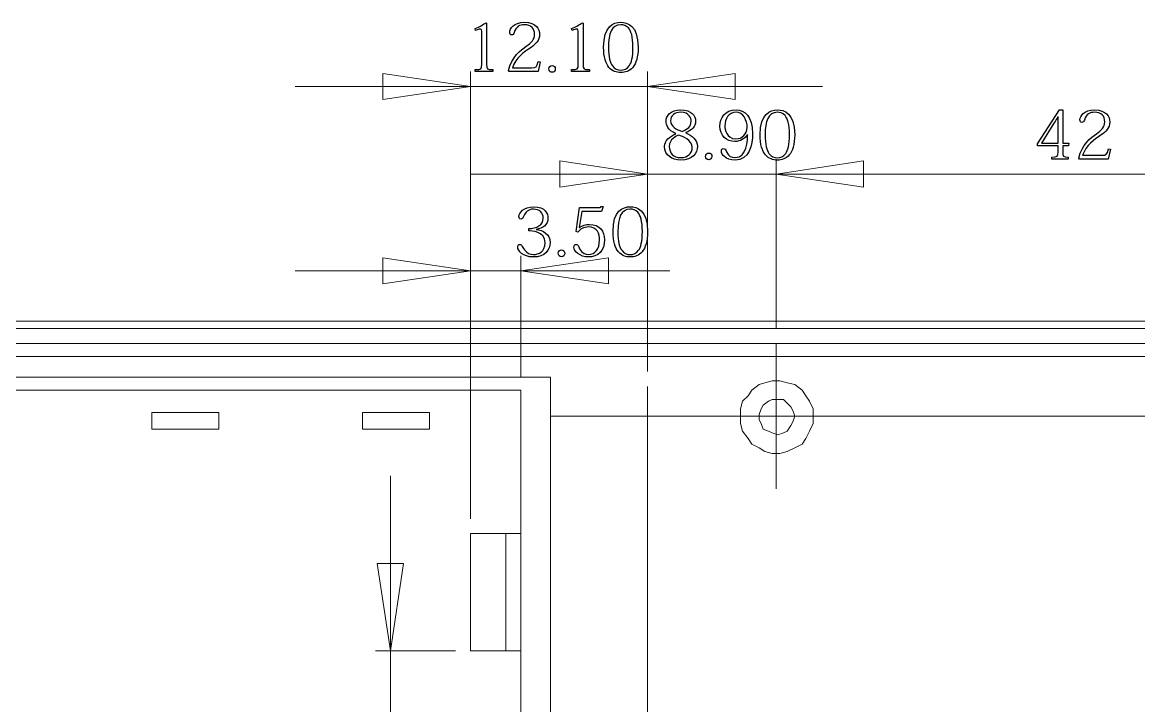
# Model space of a CAD drawing. Header units: millimetres. Extents: x -115 to 130, y -79 to 93.
# Drawn here: x 31.5 to 82.2, y -1.2 to 29.9 of the extents above; entities that cross this region are included whole.
import ezdxf

# ---------------------------------------------------------------- set-up
doc = ezdxf.new("R2010")
doc.units = ezdxf.units.MM
doc.header["$MEASUREMENT"] = 0
doc.layers.add('layer 1', color=7, linetype='Continuous')

msp = doc.modelspace()

# ---------------------------------------------------------------- linework, layer by layer
at = {"layer": 'layer 1'}
for points, knots in [([(52.4013, 27.9688), (52.4013, 27.7463), (52.3861, 27.728), (52.0996, 27.728), (52.0996, 27.728), (52.0996, 27.728), (52.0996, 27.6366), (52.0996, 27.6366), (52.0996, 27.6366), (52.0996, 27.6366), (52.9104, 27.6366), (52.9104, 27.6366), (52.9104, 27.6366), (52.9104, 27.6366), (52.9104, 27.728), (52.9104, 27.728), (52.9104, 27.728), (52.636, 27.728), (52.6208, 27.7463), (52.6208, 27.9688), (52.6208, 27.9688), (52.6208, 27.9688), (52.6208, 29.8342), (52.6208, 29.8342), (52.6208, 29.8342), (52.6208, 29.8342), (52.5873, 29.8555), (52.5873, 29.8555), (52.5873, 29.8555), (52.4562, 29.7611), (52.3129, 29.6788), (52.0935, 29.5904), (52.0935, 29.5904), (52.0935, 29.5904), (52.1209, 29.505), (52.1209, 29.505), (52.1209, 29.505), (52.2154, 29.5416), (52.2733, 29.569), (52.3282, 29.569), (52.3282, 29.569), (52.3861, 29.569), (52.4013, 29.5142), (52.4013, 29.3922), (52.4013, 29.3922), (52.4013, 29.3922), (52.4013, 27.9688), (52.4013, 27.9688)], [0, 0, 0, 0, 0.0769231, 0.0769231, 0.0769231, 0.0769231, 0.1538462, 0.1538462, 0.1538462, 0.1538462, 0.2307692, 0.2307692, 0.2307692, 0.2307692, 0.3076923, 0.3076923, 0.3076923, 0.3076923, 0.3846154, 0.3846154, 0.3846154, 0.3846154, 0.4615385, 0.4615385, 0.4615385, 0.4615385, 0.5384615, 0.5384615, 0.5384615, 0.5384615, 0.6153846, 0.6153846, 0.6153846, 0.6153846, 0.6923077, 0.6923077, 0.6923077, 0.6923077, 0.7692308, 0.7692308, 0.7692308, 0.7692308, 0.8461538, 0.8461538, 0.8461538, 0.8461538, 1, 1, 1, 1]), ([(54.9678, 28.0968), (54.8946, 27.8408), (54.8672, 27.8103), (54.6721, 27.8103), (54.6721, 27.8103), (54.6721, 27.8103), (53.7943, 27.8103), (53.7943, 27.8103), (53.7943, 27.8103), (53.9467, 28.2736), (54.3186, 28.5236), (54.6416, 28.7369), (54.6416, 28.7369), (54.8337, 28.8619), (55.0287, 29.0539), (55.0287, 29.3252), (55.0287, 29.3252), (55.0287, 29.5599), (54.8763, 29.8738), (54.3399, 29.8738), (54.3399, 29.8738), (53.8553, 29.8738), (53.6693, 29.5812), (53.6693, 29.4288), (53.6693, 29.4288), (53.6693, 29.3465), (53.7029, 29.3039), (53.7516, 29.3039), (53.7516, 29.3039), (53.8156, 29.3039), (53.8492, 29.3282), (53.8735, 29.4136), (53.8735, 29.4136), (53.9558, 29.6879), (54.1357, 29.7641), (54.3307, 29.7641), (54.3307, 29.7641), (54.6477, 29.7641), (54.8001, 29.5934), (54.8001, 29.3282), (54.8001, 29.3282), (54.8001, 29.0905), (54.6569, 28.9533), (54.4191, 28.7857), (54.4191, 28.7857), (54.1722, 28.612), (53.7608, 28.3102), (53.6145, 27.6823), (53.6145, 27.6823), (53.6145, 27.6823), (53.651, 27.6366), (53.651, 27.6366), (53.651, 27.6366), (53.651, 27.6366), (54.9617, 27.6366), (54.9617, 27.6366), (54.9617, 27.6366), (54.9617, 27.6366), (55.0562, 28.0816), (55.0562, 28.0816), (55.0562, 28.0816), (55.0562, 28.0816), (54.9678, 28.0968), (54.9678, 28.0968)], [0, 0, 0, 0, 0.0588235, 0.0588235, 0.0588235, 0.0588235, 0.1176471, 0.1176471, 0.1176471, 0.1176471, 0.1764706, 0.1764706, 0.1764706, 0.1764706, 0.2352941, 0.2352941, 0.2352941, 0.2352941, 0.2941176, 0.2941176, 0.2941176, 0.2941176, 0.3529412, 0.3529412, 0.3529412, 0.3529412, 0.4117647, 0.4117647, 0.4117647, 0.4117647, 0.4705882, 0.4705882, 0.4705882, 0.4705882, 0.5294118, 0.5294118, 0.5294118, 0.5294118, 0.5882353, 0.5882353, 0.5882353, 0.5882353, 0.6470588, 0.6470588, 0.6470588, 0.6470588, 0.7058824, 0.7058824, 0.7058824, 0.7058824, 0.7647059, 0.7647059, 0.7647059, 0.7647059, 0.8235294, 0.8235294, 0.8235294, 0.8235294, 0.8823529, 0.8823529, 0.8823529, 0.8823529, 1, 1, 1, 1]), ([(56.7844, 27.9688), (56.7844, 27.7463), (56.7692, 27.728), (56.4827, 27.728), (56.4827, 27.728), (56.4827, 27.728), (56.4827, 27.6366), (56.4827, 27.6366), (56.4827, 27.6366), (56.4827, 27.6366), (57.2935, 27.6366), (57.2935, 27.6366), (57.2935, 27.6366), (57.2935, 27.6366), (57.2935, 27.728), (57.2935, 27.728), (57.2935, 27.728), (57.0191, 27.728), (57.0039, 27.7463), (57.0039, 27.9688), (57.0039, 27.9688), (57.0039, 27.9688), (57.0039, 29.8342), (57.0039, 29.8342), (57.0039, 29.8342), (57.0039, 29.8342), (56.9704, 29.8555), (56.9704, 29.8555), (56.9704, 29.8555), (56.8393, 29.7611), (56.696, 29.6788), (56.4766, 29.5904), (56.4766, 29.5904), (56.4766, 29.5904), (56.504, 29.505), (56.504, 29.505), (56.504, 29.505), (56.5985, 29.5416), (56.6564, 29.569), (56.7113, 29.569), (56.7113, 29.569), (56.7692, 29.569), (56.7844, 29.5142), (56.7844, 29.3922), (56.7844, 29.3922), (56.7844, 29.3922), (56.7844, 27.9688), (56.7844, 27.9688)], [0, 0, 0, 0, 0.0769231, 0.0769231, 0.0769231, 0.0769231, 0.1538462, 0.1538462, 0.1538462, 0.1538462, 0.2307692, 0.2307692, 0.2307692, 0.2307692, 0.3076923, 0.3076923, 0.3076923, 0.3076923, 0.3846154, 0.3846154, 0.3846154, 0.3846154, 0.4615385, 0.4615385, 0.4615385, 0.4615385, 0.5384615, 0.5384615, 0.5384615, 0.5384615, 0.6153846, 0.6153846, 0.6153846, 0.6153846, 0.6923077, 0.6923077, 0.6923077, 0.6923077, 0.7692308, 0.7692308, 0.7692308, 0.7692308, 0.8461538, 0.8461538, 0.8461538, 0.8461538, 1, 1, 1, 1]), ([(58.7199, 27.5909), (58.915, 27.5909), (59.107, 27.6549), (59.2594, 27.8256), (59.2594, 27.8256), (59.4149, 28.0024), (59.5033, 28.295), (59.5033, 28.7461), (59.5033, 28.7461), (59.5033, 29.7489), (59.0156, 29.8738), (58.7199, 29.8738), (58.7199, 29.8738), (58.3786, 29.8738), (57.9366, 29.7031), (57.9366, 28.7461), (57.9366, 28.7461), (57.9366, 28.295), (58.025, 28.0024), (58.1804, 27.8256), (58.1804, 27.8256), (58.3359, 27.6549), (58.5157, 27.5909), (58.7199, 27.5909)], [0, 0, 0, 0, 0.1428571, 0.1428571, 0.1428571, 0.1428571, 0.2857143, 0.2857143, 0.2857143, 0.2857143, 0.4285714, 0.4285714, 0.4285714, 0.4285714, 0.5714286, 0.5714286, 0.5714286, 0.5714286, 0.7142857, 0.7142857, 0.7142857, 0.7142857, 1, 1, 1, 1]), ([(58.7169, 29.7641), (58.8297, 29.7641), (58.9607, 29.7306), (59.0644, 29.6208), (59.0644, 29.6208), (59.1802, 29.4867), (59.2716, 29.2277), (59.2716, 28.743), (59.2716, 28.743), (59.2716, 28.2889), (59.2015, 28.0328), (59.0979, 27.8957), (59.0979, 27.8957), (58.9943, 27.7555), (58.8693, 27.7006), (58.7169, 27.7006), (58.7169, 27.7006), (58.5675, 27.7006), (58.4395, 27.7555), (58.3359, 27.8957), (58.3359, 27.8957), (58.2323, 28.0328), (58.1591, 28.2889), (58.1591, 28.743), (58.1591, 28.743), (58.1591, 29.3587), (58.2963, 29.7641), (58.7169, 29.7641)], [0, 0, 0, 0, 0.125, 0.125, 0.125, 0.125, 0.25, 0.25, 0.25, 0.25, 0.375, 0.375, 0.375, 0.375, 0.5, 0.5, 0.5, 0.5, 0.625, 0.625, 0.625, 0.625, 0.75, 0.75, 0.75, 0.75, 1, 1, 1, 1]), ([(55.5957, 27.914), (55.5134, 27.914), (55.4524, 27.8439), (55.4524, 27.7585), (55.4524, 27.7585), (55.4524, 27.6762), (55.5134, 27.6031), (55.5957, 27.6031), (55.5957, 27.6031), (55.681, 27.6031), (55.742, 27.6762), (55.742, 27.7585), (55.742, 27.7585), (55.742, 27.8378), (55.6871, 27.914), (55.5957, 27.914)], [0, 0, 0, 0, 0.2, 0.2, 0.2, 0.2, 0.4, 0.4, 0.4, 0.4, 0.6, 0.6, 0.6, 0.6, 1, 1, 1, 1]), ([(61.6655, 24.8613), (61.9398, 24.9679), (62.1166, 25.1325), (62.1166, 25.3703), (62.1166, 25.3703), (62.1166, 25.6233), (61.9398, 25.8945), (61.446, 25.8945), (61.446, 25.8945), (60.9797, 25.8945), (60.7755, 25.6294), (60.7755, 25.3825), (60.7755, 25.3825), (60.7755, 25.1996), (60.8547, 24.971), (61.2144, 24.8125), (61.2144, 24.8125), (61.2144, 24.8125), (61.2144, 24.8033), (61.2144, 24.8033), (61.2144, 24.8033), (60.934, 24.6906), (60.7084, 24.5046), (60.7084, 24.2303), (60.7084, 24.2303), (60.7084, 23.831), (61.0407, 23.6116), (61.446, 23.6116), (61.446, 23.6116), (61.9794, 23.6116), (62.1989, 23.9286), (62.1989, 24.2364), (62.1989, 24.2364), (62.1989, 24.5168), (61.9368, 24.7485), (61.6655, 24.8552), (61.6655, 24.8552), (61.6655, 24.8552), (61.6655, 24.8613), (61.6655, 24.8613)], [0, 0, 0, 0, 0.0909091, 0.0909091, 0.0909091, 0.0909091, 0.1818182, 0.1818182, 0.1818182, 0.1818182, 0.2727273, 0.2727273, 0.2727273, 0.2727273, 0.3636364, 0.3636364, 0.3636364, 0.3636364, 0.4545455, 0.4545455, 0.4545455, 0.4545455, 0.5454545, 0.5454545, 0.5454545, 0.5454545, 0.6363636, 0.6363636, 0.6363636, 0.6363636, 0.7272727, 0.7272727, 0.7272727, 0.7272727, 0.8181818, 0.8181818, 0.8181818, 0.8181818, 1, 1, 1, 1]), ([(64.4819, 24.779), (64.4819, 24.5168), (64.4453, 23.7274), (63.9119, 23.7274), (63.9119, 23.7274), (63.7443, 23.7274), (63.601, 23.7792), (63.5218, 23.9895), (63.5218, 23.9895), (63.4669, 24.0993), (63.4425, 24.1358), (63.3755, 24.1358), (63.3755, 24.1358), (63.3206, 24.1358), (63.2871, 24.0901), (63.2871, 24.02), (63.2871, 24.02), (63.2871, 23.8585), (63.4822, 23.6116), (63.9119, 23.6116), (63.9119, 23.6116), (64.5581, 23.6116), (64.7075, 24.3035), (64.7075, 24.8186), (64.7075, 24.8186), (64.7075, 25.6019), (64.3447, 25.8945), (63.9577, 25.8945), (63.9577, 25.8945), (63.4486, 25.8945), (63.22, 25.5349), (63.22, 25.1539), (63.22, 25.1539), (63.22, 24.7241), (63.5126, 24.4589), (63.9058, 24.4589), (63.9058, 24.4589), (64.1527, 24.4589), (64.3508, 24.5808), (64.4728, 24.779), (64.4728, 24.779), (64.4728, 24.779), (64.4819, 24.779), (64.4819, 24.779)], [0, 0, 0, 0, 0.0833333, 0.0833333, 0.0833333, 0.0833333, 0.1666667, 0.1666667, 0.1666667, 0.1666667, 0.25, 0.25, 0.25, 0.25, 0.3333333, 0.3333333, 0.3333333, 0.3333333, 0.4166667, 0.4166667, 0.4166667, 0.4166667, 0.5, 0.5, 0.5, 0.5, 0.5833333, 0.5833333, 0.5833333, 0.5833333, 0.6666667, 0.6666667, 0.6666667, 0.6666667, 0.75, 0.75, 0.75, 0.75, 0.8333333, 0.8333333, 0.8333333, 0.8333333, 1, 1, 1, 1]), ([(65.8352, 23.6116), (66.0303, 23.6116), (66.2223, 23.6756), (66.3747, 23.8463), (66.3747, 23.8463), (66.5302, 24.0231), (66.6186, 24.3157), (66.6186, 24.7668), (66.6186, 24.7668), (66.6186, 25.7696), (66.1309, 25.8945), (65.8352, 25.8945), (65.8352, 25.8945), (65.4939, 25.8945), (65.0519, 25.7238), (65.0519, 24.7668), (65.0519, 24.7668), (65.0519, 24.3157), (65.1403, 24.0231), (65.2957, 23.8463), (65.2957, 23.8463), (65.4512, 23.6756), (65.631, 23.6116), (65.8352, 23.6116)], [0, 0, 0, 0, 0.1428571, 0.1428571, 0.1428571, 0.1428571, 0.2857143, 0.2857143, 0.2857143, 0.2857143, 0.4285714, 0.4285714, 0.4285714, 0.4285714, 0.5714286, 0.5714286, 0.5714286, 0.5714286, 0.7142857, 0.7142857, 0.7142857, 0.7142857, 1, 1, 1, 1]), ([(78.5837, 23.9895), (78.5837, 23.7762), (78.5715, 23.7487), (78.2971, 23.7487), (78.2971, 23.7487), (78.2971, 23.7487), (78.2971, 23.6573), (78.2971, 23.6573), (78.2971, 23.6573), (78.2971, 23.6573), (79.05, 23.6573), (79.05, 23.6573), (79.05, 23.6573), (79.05, 23.6573), (79.05, 23.7487), (79.05, 23.7487), (79.05, 23.7487), (78.8184, 23.7487), (78.8031, 23.7731), (78.8031, 23.9895), (78.8031, 23.9895), (78.8031, 23.9895), (78.8031, 24.2639), (78.8031, 24.2639), (78.8031, 24.2639), (78.8031, 24.2639), (79.0622, 24.2639), (79.0622, 24.2639), (79.0622, 24.2639), (79.0622, 24.2639), (79.0805, 24.3888), (79.0805, 24.3888), (79.0805, 24.3888), (79.0805, 24.3888), (78.8031, 24.3888), (78.8031, 24.3888), (78.8031, 24.3888), (78.8031, 24.3888), (78.8031, 25.8915), (78.8031, 25.8915), (78.8031, 25.8915), (78.8031, 25.8915), (78.6507, 25.8915), (78.6507, 25.8915), (78.6507, 25.8915), (78.6507, 25.8915), (77.6571, 24.3583), (77.6571, 24.3583), (77.6571, 24.3583), (77.6571, 24.3583), (77.6571, 24.2639), (77.6571, 24.2639), (77.6571, 24.2639), (77.6571, 24.2639), (78.5837, 24.2639), (78.5837, 24.2639), (78.5837, 24.2639), (78.5837, 24.2639), (78.5837, 23.9895), (78.5837, 23.9895)], [0, 0, 0, 0, 0.0625, 0.0625, 0.0625, 0.0625, 0.125, 0.125, 0.125, 0.125, 0.1875, 0.1875, 0.1875, 0.1875, 0.25, 0.25, 0.25, 0.25, 0.3125, 0.3125, 0.3125, 0.3125, 0.375, 0.375, 0.375, 0.375, 0.4375, 0.4375, 0.4375, 0.4375, 0.5, 0.5, 0.5, 0.5, 0.5625, 0.5625, 0.5625, 0.5625, 0.625, 0.625, 0.625, 0.625, 0.6875, 0.6875, 0.6875, 0.6875, 0.75, 0.75, 0.75, 0.75, 0.8125, 0.8125, 0.8125, 0.8125, 0.875, 0.875, 0.875, 0.875, 1, 1, 1, 1]), ([(80.8758, 24.1175), (80.8026, 23.8615), (80.7752, 23.831), (80.5801, 23.831), (80.5801, 23.831), (80.5801, 23.831), (79.7023, 23.831), (79.7023, 23.831), (79.7023, 23.831), (79.8547, 24.2943), (80.2266, 24.5443), (80.5496, 24.7576), (80.5496, 24.7576), (80.7417, 24.8826), (80.9367, 25.0746), (80.9367, 25.3459), (80.9367, 25.3459), (80.9367, 25.5806), (80.7843, 25.8945), (80.2479, 25.8945), (80.2479, 25.8945), (79.7633, 25.8945), (79.5773, 25.6019), (79.5773, 25.4495), (79.5773, 25.4495), (79.5773, 25.3672), (79.6109, 25.3246), (79.6596, 25.3246), (79.6596, 25.3246), (79.7236, 25.3246), (79.7572, 25.3489), (79.7815, 25.4343), (79.7815, 25.4343), (79.8638, 25.7086), (80.0437, 25.7848), (80.2387, 25.7848), (80.2387, 25.7848), (80.5557, 25.7848), (80.7081, 25.6141), (80.7081, 25.3489), (80.7081, 25.3489), (80.7081, 25.1112), (80.5649, 24.974), (80.3271, 24.8064), (80.3271, 24.8064), (80.0802, 24.6327), (79.6688, 24.3309), (79.5225, 23.703), (79.5225, 23.703), (79.5225, 23.703), (79.559, 23.6573), (79.559, 23.6573), (79.559, 23.6573), (79.559, 23.6573), (80.8697, 23.6573), (80.8697, 23.6573), (80.8697, 23.6573), (80.8697, 23.6573), (80.9642, 24.1023), (80.9642, 24.1023), (80.9642, 24.1023), (80.9642, 24.1023), (80.8758, 24.1175), (80.8758, 24.1175)], [0, 0, 0, 0, 0.0588235, 0.0588235, 0.0588235, 0.0588235, 0.1176471, 0.1176471, 0.1176471, 0.1176471, 0.1764706, 0.1764706, 0.1764706, 0.1764706, 0.2352941, 0.2352941, 0.2352941, 0.2352941, 0.2941176, 0.2941176, 0.2941176, 0.2941176, 0.3529412, 0.3529412, 0.3529412, 0.3529412, 0.4117647, 0.4117647, 0.4117647, 0.4117647, 0.4705882, 0.4705882, 0.4705882, 0.4705882, 0.5294118, 0.5294118, 0.5294118, 0.5294118, 0.5882353, 0.5882353, 0.5882353, 0.5882353, 0.6470588, 0.6470588, 0.6470588, 0.6470588, 0.7058824, 0.7058824, 0.7058824, 0.7058824, 0.7647059, 0.7647059, 0.7647059, 0.7647059, 0.8235294, 0.8235294, 0.8235294, 0.8235294, 0.8823529, 0.8823529, 0.8823529, 0.8823529, 1, 1, 1, 1]), ([(61.443, 25.7848), (61.8453, 25.7848), (61.9124, 25.5074), (61.9124, 25.3764), (61.9124, 25.3764), (61.9124, 25.1325), (61.763, 25.0198), (61.504, 24.9161), (61.504, 24.9161), (61.2357, 25.0106), (60.9797, 25.1325), (60.9797, 25.4038), (60.9797, 25.4038), (60.9797, 25.6385), (61.1656, 25.7848), (61.443, 25.7848)], [0, 0, 0, 0, 0.2, 0.2, 0.2, 0.2, 0.4, 0.4, 0.4, 0.4, 0.6, 0.6, 0.6, 0.6, 1, 1, 1, 1]), ([(63.4486, 25.163), (63.4486, 25.4709), (63.6071, 25.7879), (63.9577, 25.7879), (63.9577, 25.7879), (64.2838, 25.7879), (64.4606, 25.4038), (64.4606, 25.0929), (64.4606, 25.0929), (64.4606, 24.7973), (64.232, 24.5778), (63.9516, 24.5778), (63.9516, 24.5778), (63.4974, 24.5778), (63.4486, 25.0198), (63.4486, 25.163)], [0, 0, 0, 0, 0.2, 0.2, 0.2, 0.2, 0.4, 0.4, 0.4, 0.4, 0.6, 0.6, 0.6, 0.6, 1, 1, 1, 1]), ([(65.8322, 25.7848), (65.945, 25.7848), (66.076, 25.7513), (66.1797, 25.6415), (66.1797, 25.6415), (66.2955, 25.5074), (66.3869, 25.2484), (66.3869, 24.7637), (66.3869, 24.7637), (66.3869, 24.3096), (66.3168, 24.0535), (66.2132, 23.9164), (66.2132, 23.9164), (66.1096, 23.7762), (65.9846, 23.7213), (65.8322, 23.7213), (65.8322, 23.7213), (65.6828, 23.7213), (65.5548, 23.7762), (65.4512, 23.9164), (65.4512, 23.9164), (65.3476, 24.0535), (65.2744, 24.3096), (65.2744, 24.7637), (65.2744, 24.7637), (65.2744, 25.3794), (65.4116, 25.7848), (65.8322, 25.7848)], [0, 0, 0, 0, 0.125, 0.125, 0.125, 0.125, 0.25, 0.25, 0.25, 0.25, 0.375, 0.375, 0.375, 0.375, 0.5, 0.5, 0.5, 0.5, 0.625, 0.625, 0.625, 0.625, 0.75, 0.75, 0.75, 0.75, 1, 1, 1, 1]), ([(78.5898, 25.5836), (78.5867, 25.4678), (78.5837, 25.352), (78.5837, 25.2666), (78.5837, 25.2666), (78.5837, 25.2666), (78.5837, 24.3888), (78.5837, 24.3888), (78.5837, 24.3888), (78.5837, 24.3888), (77.8278, 24.3888), (77.8278, 24.3888), (77.8278, 24.3888), (77.8278, 24.3888), (78.4008, 25.288), (78.4008, 25.288), (78.4008, 25.288), (78.4831, 25.4069), (78.5318, 25.5105), (78.5806, 25.5836), (78.5806, 25.5836), (78.5806, 25.5836), (78.5898, 25.5836), (78.5898, 25.5836)], [0, 0, 0, 0, 0.1428571, 0.1428571, 0.1428571, 0.1428571, 0.2857143, 0.2857143, 0.2857143, 0.2857143, 0.4285714, 0.4285714, 0.4285714, 0.4285714, 0.5714286, 0.5714286, 0.5714286, 0.5714286, 0.7142857, 0.7142857, 0.7142857, 0.7142857, 1, 1, 1, 1]), ([(61.443, 23.7274), (61.1108, 23.7274), (60.9187, 23.9438), (60.9187, 24.2242), (60.9187, 24.2242), (60.9187, 24.5747), (61.2449, 24.7028), (61.3546, 24.7454), (61.3546, 24.7454), (61.5131, 24.6875), (61.9642, 24.529), (61.9642, 24.1968), (61.9642, 24.1968), (61.9642, 23.9255), (61.7783, 23.7274), (61.443, 23.7274)], [0, 0, 0, 0, 0.2, 0.2, 0.2, 0.2, 0.4, 0.4, 0.4, 0.4, 0.6, 0.6, 0.6, 0.6, 1, 1, 1, 1]), ([(62.711, 23.9347), (62.6287, 23.9347), (62.5677, 23.8646), (62.5677, 23.7792), (62.5677, 23.7792), (62.5677, 23.6969), (62.6287, 23.6238), (62.711, 23.6238), (62.711, 23.6238), (62.7963, 23.6238), (62.8573, 23.6969), (62.8573, 23.7792), (62.8573, 23.7792), (62.8573, 23.8585), (62.8024, 23.9347), (62.711, 23.9347)], [0, 0, 0, 0, 0.2, 0.2, 0.2, 0.2, 0.4, 0.4, 0.4, 0.4, 0.6, 0.6, 0.6, 0.6, 1, 1, 1, 1]), ([(54.8672, 20.4616), (55.0257, 20.4829), (55.1537, 20.5348), (55.2451, 20.6079), (55.2451, 20.6079), (55.3549, 20.7024), (55.4097, 20.8335), (55.4097, 20.9676), (55.4097, 20.9676), (55.4097, 21.1687), (55.2939, 21.4918), (54.7513, 21.4918), (54.7513, 21.4918), (54.3185, 21.4918), (54.0869, 21.2175), (54.0869, 21.056), (54.0869, 21.056), (54.0869, 20.9767), (54.1174, 20.931), (54.1722, 20.931), (54.1722, 20.931), (54.2515, 20.931), (54.2789, 20.9798), (54.3155, 21.0773), (54.3155, 21.0773), (54.3673, 21.2328), (54.5136, 21.3821), (54.7453, 21.3821), (54.7453, 21.3821), (55.0348, 21.3821), (55.1933, 21.2114), (55.1933, 20.9767), (55.1933, 20.9767), (55.1933, 20.6597), (54.8916, 20.5012), (54.5349, 20.5012), (54.5349, 20.5012), (54.5349, 20.5012), (54.5349, 20.3946), (54.5349, 20.3946), (54.5349, 20.3946), (54.666, 20.3946), (55.2756, 20.3946), (55.2756, 19.852), (55.2756, 19.852), (55.2756, 19.4375), (54.9769, 19.3217), (54.7513, 19.3217), (54.7513, 19.3217), (54.5654, 19.3217), (54.4618, 19.4009), (54.3856, 19.4893), (54.3856, 19.4893), (54.3124, 19.5533), (54.2728, 19.6295), (54.2423, 19.6874), (54.2423, 19.6874), (54.2027, 19.7606), (54.1722, 19.7819), (54.1296, 19.7819), (54.1296, 19.7819), (54.0655, 19.7819), (54.0351, 19.7392), (54.0351, 19.66), (54.0351, 19.66), (54.0351, 19.4954), (54.2576, 19.2089), (54.7453, 19.2089), (54.7453, 19.2089), (55.2665, 19.2089), (55.5042, 19.535), (55.5042, 19.8642), (55.5042, 19.8642), (55.5042, 20.2604), (55.1811, 20.4311), (54.8672, 20.4555), (54.8672, 20.4555), (54.8672, 20.4555), (54.8672, 20.4616), (54.8672, 20.4616)], [0, 0, 0, 0, 0.047619, 0.047619, 0.047619, 0.047619, 0.0952381, 0.0952381, 0.0952381, 0.0952381, 0.1428571, 0.1428571, 0.1428571, 0.1428571, 0.1904762, 0.1904762, 0.1904762, 0.1904762, 0.2380952, 0.2380952, 0.2380952, 0.2380952, 0.2857143, 0.2857143, 0.2857143, 0.2857143, 0.3333333, 0.3333333, 0.3333333, 0.3333333, 0.3809524, 0.3809524, 0.3809524, 0.3809524, 0.4285714, 0.4285714, 0.4285714, 0.4285714, 0.4761905, 0.4761905, 0.4761905, 0.4761905, 0.5238095, 0.5238095, 0.5238095, 0.5238095, 0.5714286, 0.5714286, 0.5714286, 0.5714286, 0.6190476, 0.6190476, 0.6190476, 0.6190476, 0.6666667, 0.6666667, 0.6666667, 0.6666667, 0.7142857, 0.7142857, 0.7142857, 0.7142857, 0.7619048, 0.7619048, 0.7619048, 0.7619048, 0.8095238, 0.8095238, 0.8095238, 0.8095238, 0.8571429, 0.8571429, 0.8571429, 0.8571429, 0.9047619, 0.9047619, 0.9047619, 0.9047619, 1, 1, 1, 1]), ([(56.7722, 20.3336), (56.8667, 20.4647), (57.0313, 20.5744), (57.2538, 20.5744), (57.2538, 20.5744), (57.6531, 20.5744), (57.7506, 20.2604), (57.7506, 19.9739), (57.7506, 19.9739), (57.7506, 19.5716), (57.5586, 19.3247), (57.2538, 19.3247), (57.2538, 19.3247), (56.946, 19.3247), (56.8393, 19.5716), (56.8088, 19.6722), (56.8088, 19.6722), (56.7722, 19.7575), (56.7387, 19.7789), (56.6899, 19.7789), (56.6899, 19.7789), (56.6351, 19.7789), (56.5863, 19.7392), (56.5863, 19.6478), (56.5863, 19.6478), (56.5863, 19.468), (56.8545, 19.2089), (57.2477, 19.2089), (57.2477, 19.2089), (57.6805, 19.2089), (57.9792, 19.4893), (57.9792, 19.9953), (57.9792, 19.9953), (57.9792, 20.3732), (57.7598, 20.6902), (57.2965, 20.6902), (57.2965, 20.6902), (57.1167, 20.6902), (56.9734, 20.6414), (56.8393, 20.547), (56.8393, 20.547), (56.8393, 20.547), (56.8332, 20.55), (56.8332, 20.55), (56.8332, 20.55), (56.8332, 20.55), (56.9521, 21.2754), (56.9521, 21.2754), (56.9521, 21.2754), (56.9521, 21.2754), (57.8451, 21.2754), (57.8451, 21.2754), (57.8451, 21.2754), (57.8451, 21.2754), (57.9091, 21.504), (57.9091, 21.504), (57.9091, 21.504), (57.9091, 21.504), (57.8177, 21.504), (57.8177, 21.504), (57.8177, 21.504), (57.7994, 21.4583), (57.7872, 21.4522), (57.6805, 21.4522), (57.6805, 21.4522), (57.6805, 21.4522), (56.8393, 21.4522), (56.8393, 21.4522), (56.8393, 21.4522), (56.8393, 21.4522), (56.6838, 20.361), (56.6838, 20.361), (56.6838, 20.361), (56.6838, 20.361), (56.7722, 20.3336), (56.7722, 20.3336)], [0, 0, 0, 0, 0.05, 0.05, 0.05, 0.05, 0.1, 0.1, 0.1, 0.1, 0.15, 0.15, 0.15, 0.15, 0.2, 0.2, 0.2, 0.2, 0.25, 0.25, 0.25, 0.25, 0.3, 0.3, 0.3, 0.3, 0.35, 0.35, 0.35, 0.35, 0.4, 0.4, 0.4, 0.4, 0.45, 0.45, 0.45, 0.45, 0.5, 0.5, 0.5, 0.5, 0.55, 0.55, 0.55, 0.55, 0.6, 0.6, 0.6, 0.6, 0.65, 0.65, 0.65, 0.65, 0.7, 0.7, 0.7, 0.7, 0.75, 0.75, 0.75, 0.75, 0.8, 0.8, 0.8, 0.8, 0.85, 0.85, 0.85, 0.85, 0.9, 0.9, 0.9, 0.9, 1, 1, 1, 1]), ([(59.1466, 19.2089), (59.3417, 19.2089), (59.5337, 19.2729), (59.6861, 19.4436), (59.6861, 19.4436), (59.8416, 19.6204), (59.93, 19.913), (59.93, 20.3641), (59.93, 20.3641), (59.93, 21.3669), (59.4423, 21.4918), (59.1466, 21.4918), (59.1466, 21.4918), (58.8053, 21.4918), (58.3633, 21.3211), (58.3633, 20.3641), (58.3633, 20.3641), (58.3633, 19.913), (58.4517, 19.6204), (58.6071, 19.4436), (58.6071, 19.4436), (58.7626, 19.2729), (58.9424, 19.2089), (59.1466, 19.2089)], [0, 0, 0, 0, 0.1428571, 0.1428571, 0.1428571, 0.1428571, 0.2857143, 0.2857143, 0.2857143, 0.2857143, 0.4285714, 0.4285714, 0.4285714, 0.4285714, 0.5714286, 0.5714286, 0.5714286, 0.5714286, 0.7142857, 0.7142857, 0.7142857, 0.7142857, 1, 1, 1, 1]), ([(59.1436, 21.3821), (59.2564, 21.3821), (59.3874, 21.3486), (59.4911, 21.2388), (59.4911, 21.2388), (59.6069, 21.1047), (59.6983, 20.8457), (59.6983, 20.361), (59.6983, 20.361), (59.6983, 19.9069), (59.6282, 19.6508), (59.5246, 19.5137), (59.5246, 19.5137), (59.421, 19.3735), (59.296, 19.3186), (59.1436, 19.3186), (59.1436, 19.3186), (58.9942, 19.3186), (58.8662, 19.3735), (58.7626, 19.5137), (58.7626, 19.5137), (58.659, 19.6508), (58.5858, 19.9069), (58.5858, 20.361), (58.5858, 20.361), (58.5858, 20.9767), (58.723, 21.3821), (59.1436, 21.3821)], [0, 0, 0, 0, 0.125, 0.125, 0.125, 0.125, 0.25, 0.25, 0.25, 0.25, 0.375, 0.375, 0.375, 0.375, 0.5, 0.5, 0.5, 0.5, 0.625, 0.625, 0.625, 0.625, 0.75, 0.75, 0.75, 0.75, 1, 1, 1, 1]), ([(56.0224, 19.532), (55.9401, 19.532), (55.8791, 19.4619), (55.8791, 19.3765), (55.8791, 19.3765), (55.8791, 19.2942), (55.9401, 19.2211), (56.0224, 19.2211), (56.0224, 19.2211), (56.1077, 19.2211), (56.1687, 19.2942), (56.1687, 19.3765), (56.1687, 19.3765), (56.1687, 19.4558), (56.1138, 19.532), (56.0224, 19.532)], [0, 0, 0, 0, 0.2, 0.2, 0.2, 0.2, 0.4, 0.4, 0.4, 0.4, 0.6, 0.6, 0.6, 0.6, 1, 1, 1, 1])]:
    msp.add_open_spline(points, degree=3, knots=knots, dxfattribs=at)
at = {"layer": 'layer 1', "lineweight": 18}
for points in [[(47.9072, 27.5519), (47.9072, 27.5519), (51.8866, 26.9593), (51.8866, 26.9593)], [(47.9072, 26.3666), (47.9072, 26.3666), (47.9072, 27.5519), (47.9072, 27.5519)], [(51.8866, 7.3166), (51.8866, 7.3166), (51.8866, 27.6366), (51.8866, 27.6366)], [(59.9299, 14.0053), (59.9299, 14.0053), (59.9299, 27.6366), (59.9299, 27.6366)], [(59.9299, 26.9593), (59.9299, 26.9593), (63.9092, 27.5519), (63.9092, 27.5519)], [(63.9092, 27.5519), (63.9092, 27.5519), (63.9092, 26.3666), (63.9092, 26.3666)], [(51.8866, 26.9593), (51.8866, 26.9593), (43.9279, 26.9593), (43.9279, 26.9593)], [(51.8866, 26.9593), (51.8866, 26.9593), (47.9072, 26.3666), (47.9072, 26.3666)], [(51.8866, 26.9593), (51.8866, 26.9593), (59.9299, 26.9593), (59.9299, 26.9593)], [(63.9092, 26.3666), (63.9092, 26.3666), (59.9299, 26.9593), (59.9299, 26.9593)], [(59.9299, 26.9593), (59.9299, 26.9593), (67.8886, 26.9593), (67.8886, 26.9593)], [(55.9506, 22.3873), (55.9506, 22.3873), (55.9506, 23.5726), (55.9506, 23.5726)], [(55.9506, 23.5726), (55.9506, 23.5726), (59.9299, 22.9799), (59.9299, 22.9799)], [(59.9299, 14.0053), (59.9299, 14.0053), (59.9299, 23.6573), (59.9299, 23.6573)], [(65.7719, 15.9526), (65.7719, 15.9526), (65.7719, 23.6573), (65.7719, 23.6573)], [(65.7719, 15.9526), (65.7719, 15.9526), (65.7719, 23.6573), (65.7719, 23.6573)], [(65.7719, 22.9799), (65.7719, 22.9799), (69.7512, 23.5726), (69.7512, 23.5726)], [(65.7719, 22.9799), (65.7719, 22.9799), (69.7512, 23.5726), (69.7512, 23.5726)], [(69.7512, 23.5726), (69.7512, 23.5726), (69.7512, 22.3873), (69.7512, 22.3873)], [(69.7512, 23.5726), (69.7512, 23.5726), (69.7512, 22.3873), (69.7512, 22.3873)], [(59.9299, 22.9799), (59.9299, 22.9799), (51.8866, 22.9799), (51.8866, 22.9799)], [(59.9299, 22.9799), (59.9299, 22.9799), (55.9506, 22.3873), (55.9506, 22.3873)], [(59.9299, 22.9799), (59.9299, 22.9799), (65.7719, 22.9799), (65.7719, 22.9799)], [(65.7719, 22.9799), (65.7719, 22.9799), (93.7119, 22.9799), (93.7119, 22.9799)], [(69.7512, 22.3873), (69.7512, 22.3873), (65.7719, 22.9799), (65.7719, 22.9799)], [(69.7512, 22.3873), (69.7512, 22.3873), (65.7719, 22.9799), (65.7719, 22.9799)], [(65.7719, 22.9799), (65.7719, 22.9799), (73.8152, 22.9799), (73.8152, 22.9799)], [(47.9072, 19.1699), (47.9072, 19.1699), (51.8866, 18.5773), (51.8866, 18.5773)], [(47.9072, 17.9846), (47.9072, 17.9846), (47.9072, 19.1699), (47.9072, 19.1699)], [(51.8866, 7.3166), (51.8866, 7.3166), (51.8866, 19.2546), (51.8866, 19.2546)], [(54.1725, 13.7513), (54.1725, 13.7513), (54.1725, 19.2546), (54.1725, 19.2546)], [(54.1725, 18.5773), (54.1725, 18.5773), (58.1519, 19.1699), (58.1519, 19.1699)], [(58.1519, 19.1699), (58.1519, 19.1699), (58.1519, 17.9846), (58.1519, 17.9846)], [(51.8866, 18.5773), (51.8866, 18.5773), (43.9279, 18.5773), (43.9279, 18.5773)], [(51.8866, 18.5773), (51.8866, 18.5773), (47.9072, 17.9846), (47.9072, 17.9846)], [(54.1725, 18.5773), (54.1725, 18.5773), (51.8866, 18.5773), (51.8866, 18.5773)], [(58.1519, 17.9846), (58.1519, 17.9846), (54.1725, 18.5773), (54.1725, 18.5773)], [(54.1725, 18.5773), (54.1725, 18.5773), (60.9459, 18.5773), (60.9459, 18.5773)], [(100.1466, 16.2913), (100.1466, 16.2913), (19.6286, 16.2913), (19.6286, 16.2913)], [(100.1466, 15.9526), (100.1466, 15.9526), (19.6286, 15.9526), (19.6286, 15.9526)], [(100.1466, 15.2753), (100.1466, 15.2753), (19.6286, 15.2753), (19.6286, 15.2753)], [(65.7719, 13.5819), (65.7719, 13.5819), (65.7719, 15.2753), (65.7719, 15.2753)], [(19.6286, 14.6826), (19.6286, 14.6826), (100.1466, 14.6826), (100.1466, 14.6826)], [(19.6286, 13.7513), (19.6286, 13.7513), (55.5272, 13.7513), (55.5272, 13.7513)], [(55.5272, -3.0127), (55.5272, -3.0127), (55.5272, 13.7513), (55.5272, 13.7513)], [(59.9299, 13.3279), (59.9299, 13.3279), (59.9299, -4.7907), (59.9299, -4.7907)], [(65.7719, 11.9733), (65.7719, 11.9733), (65.7719, 13.5819), (65.7719, 13.5819)], [(54.1725, 13.1586), (54.1725, 13.1586), (23.6079, 13.1586), (23.6079, 13.1586)], [(54.1725, 6.6393), (54.1725, 6.6393), (54.1725, 13.1586), (54.1725, 13.1586)], [(37.4086, 12.1426), (37.4086, 12.1426), (37.4086, 11.3806), (37.4086, 11.3806)], [(40.4565, 12.1426), (40.4565, 12.1426), (37.4086, 12.1426), (37.4086, 12.1426)], [(40.4565, 11.3806), (40.4565, 11.3806), (40.4565, 12.1426), (40.4565, 12.1426)], [(46.9759, 12.1426), (46.9759, 12.1426), (46.9759, 11.3806), (46.9759, 11.3806)], [(50.0239, 12.1426), (50.0239, 12.1426), (46.9759, 12.1426), (46.9759, 12.1426)], [(50.0239, 11.3806), (50.0239, 11.3806), (50.0239, 12.1426), (50.0239, 12.1426)], [(55.5272, 11.9733), (55.5272, 11.9733), (64.1632, 11.9733), (64.1632, 11.9733)], [(64.1632, 11.9733), (64.1632, 11.9733), (62.4699, 11.9733), (62.4699, 11.9733)], [(65.7719, 11.9733), (65.7719, 11.9733), (64.1632, 11.9733), (64.1632, 11.9733)], [(65.7719, 11.9733), (65.7719, 11.9733), (67.4652, 11.9733), (67.4652, 11.9733)], [(65.7719, 11.9733), (65.7719, 11.9733), (65.7719, 10.2799), (65.7719, 10.2799)], [(67.4652, 11.9733), (67.4652, 11.9733), (92.0186, 11.9733), (92.0186, 11.9733)], [(67.4652, 11.9733), (67.4652, 11.9733), (69.1586, 11.9733), (69.1586, 11.9733)], [(37.4086, 11.3806), (37.4086, 11.3806), (40.4565, 11.3806), (40.4565, 11.3806)], [(46.9759, 11.3806), (46.9759, 11.3806), (50.0239, 11.3806), (50.0239, 11.3806)], [(65.7719, 10.2799), (65.7719, 10.2799), (65.7719, 8.6713), (65.7719, 8.6713)], [(48.2459, 1.3053), (48.2459, 1.3053), (48.2459, 9.2639), (48.2459, 9.2639)], [(54.1725, 6.6393), (54.1725, 6.6393), (51.8866, 6.6393), (51.8866, 6.6393)], [(51.8866, 6.6393), (51.8866, 6.6393), (51.8866, 1.3053), (51.8866, 1.3053)], [(53.4952, 1.3053), (53.4952, 1.3053), (53.4952, 6.6393), (53.4952, 6.6393)], [(54.1725, 6.6393), (54.1725, 6.6393), (54.1725, 1.3053), (54.1725, 1.3053)], [(47.6532, 5.2846), (47.6532, 5.2846), (48.8386, 5.2846), (48.8386, 5.2846)], [(48.2459, 1.3053), (48.2459, 1.3053), (47.6532, 5.2846), (47.6532, 5.2846)], [(48.8386, 5.2846), (48.8386, 5.2846), (48.2459, 1.3053), (48.2459, 1.3053)], [(51.2092, 1.3053), (51.2092, 1.3053), (47.5686, 1.3053), (47.5686, 1.3053)], [(48.2459, 1.3053), (48.2459, 1.3053), (48.2459, -14.7814), (48.2459, -14.7814)], [(51.8866, 1.3053), (51.8866, 1.3053), (54.1725, 1.3053), (54.1725, 1.3053)], [(54.1725, -14.7814), (54.1725, -14.7814), (54.1725, 1.3053), (54.1725, 1.3053)]]:
    msp.add_open_spline(points, degree=3, dxfattribs=at)
for points, knots in [([(67.4652, 11.9733), (67.4652, 11.9733), (67.4652, 12.3119), (67.4652, 12.3119), (67.4652, 12.3119), (67.4652, 12.3119), (67.2959, 12.6506), (67.2959, 12.6506), (67.2959, 12.6506), (67.2959, 12.6506), (67.1266, 12.9046), (67.1266, 12.9046), (67.1266, 12.9046), (67.1266, 12.9046), (66.9572, 13.1586), (66.9572, 13.1586), (66.9572, 13.1586), (66.9572, 13.1586), (66.6186, 13.4126), (66.6186, 13.4126), (66.6186, 13.4126), (66.6186, 13.4126), (66.2799, 13.4973), (66.2799, 13.4973), (66.2799, 13.4973), (66.2799, 13.4973), (65.9412, 13.5819), (65.9412, 13.5819), (65.9412, 13.5819), (65.9412, 13.5819), (65.6026, 13.5819), (65.6026, 13.5819), (65.6026, 13.5819), (65.6026, 13.5819), (65.2639, 13.4973), (65.2639, 13.4973), (65.2639, 13.4973), (65.2639, 13.4973), (65.0099, 13.4126), (65.0099, 13.4126), (65.0099, 13.4126), (65.0099, 13.4126), (64.6712, 13.1586), (64.6712, 13.1586), (64.6712, 13.1586), (64.6712, 13.1586), (64.5019, 12.9046), (64.5019, 12.9046), (64.5019, 12.9046), (64.5019, 12.9046), (64.2479, 12.6506), (64.2479, 12.6506), (64.2479, 12.6506), (64.2479, 12.6506), (64.1632, 12.3119), (64.1632, 12.3119), (64.1632, 12.3119), (64.1632, 12.3119), (64.1632, 11.6346), (64.1632, 11.6346), (64.1632, 11.6346), (64.1632, 11.6346), (64.2479, 11.2959), (64.2479, 11.2959), (64.2479, 11.2959), (64.2479, 11.2959), (64.5019, 10.9573), (64.5019, 10.9573), (64.5019, 10.9573), (64.5019, 10.9573), (64.6712, 10.7033), (64.6712, 10.7033), (64.6712, 10.7033), (64.6712, 10.7033), (65.0099, 10.5339), (65.0099, 10.5339), (65.0099, 10.5339), (65.0099, 10.5339), (65.2639, 10.3646), (65.2639, 10.3646), (65.2639, 10.3646), (65.2639, 10.3646), (65.6026, 10.2799), (65.6026, 10.2799), (65.6026, 10.2799), (65.6026, 10.2799), (65.9412, 10.2799), (65.9412, 10.2799), (65.9412, 10.2799), (65.9412, 10.2799), (66.2799, 10.3646), (66.2799, 10.3646), (66.2799, 10.3646), (66.2799, 10.3646), (66.6186, 10.5339), (66.6186, 10.5339), (66.6186, 10.5339), (66.6186, 10.5339), (66.9572, 10.7033), (66.9572, 10.7033), (66.9572, 10.7033), (66.9572, 10.7033), (67.1266, 10.9573), (67.1266, 10.9573), (67.1266, 10.9573), (67.1266, 10.9573), (67.2959, 11.2959), (67.2959, 11.2959), (67.2959, 11.2959), (67.2959, 11.2959), (67.4652, 11.6346), (67.4652, 11.6346), (67.4652, 11.6346), (67.4652, 11.6346), (67.4652, 11.9733), (67.4652, 11.9733)], [0, 0, 0, 0, 0.0333333, 0.0333333, 0.0333333, 0.0333333, 0.0666667, 0.0666667, 0.0666667, 0.0666667, 0.1, 0.1, 0.1, 0.1, 0.1333333, 0.1333333, 0.1333333, 0.1333333, 0.1666667, 0.1666667, 0.1666667, 0.1666667, 0.2, 0.2, 0.2, 0.2, 0.2333333, 0.2333333, 0.2333333, 0.2333333, 0.2666667, 0.2666667, 0.2666667, 0.2666667, 0.3, 0.3, 0.3, 0.3, 0.3333333, 0.3333333, 0.3333333, 0.3333333, 0.3666667, 0.3666667, 0.3666667, 0.3666667, 0.4, 0.4, 0.4, 0.4, 0.4333333, 0.4333333, 0.4333333, 0.4333333, 0.4666667, 0.4666667, 0.4666667, 0.4666667, 0.5, 0.5, 0.5, 0.5, 0.5333333, 0.5333333, 0.5333333, 0.5333333, 0.5666667, 0.5666667, 0.5666667, 0.5666667, 0.6, 0.6, 0.6, 0.6, 0.6333333, 0.6333333, 0.6333333, 0.6333333, 0.6666667, 0.6666667, 0.6666667, 0.6666667, 0.7, 0.7, 0.7, 0.7, 0.7333333, 0.7333333, 0.7333333, 0.7333333, 0.7666667, 0.7666667, 0.7666667, 0.7666667, 0.8, 0.8, 0.8, 0.8, 0.8333333, 0.8333333, 0.8333333, 0.8333333, 0.8666667, 0.8666667, 0.8666667, 0.8666667, 0.9, 0.9, 0.9, 0.9, 0.9333333, 0.9333333, 0.9333333, 0.9333333, 1, 1, 1, 1]), ([(66.6186, 11.9733), (66.6186, 11.9733), (66.5339, 12.2273), (66.5339, 12.2273), (66.5339, 12.2273), (66.5339, 12.2273), (66.4492, 12.3966), (66.4492, 12.3966), (66.4492, 12.3966), (66.4492, 12.3966), (66.2799, 12.5659), (66.2799, 12.5659), (66.2799, 12.5659), (66.2799, 12.5659), (66.1106, 12.7353), (66.1106, 12.7353), (66.1106, 12.7353), (66.1106, 12.7353), (65.6026, 12.7353), (65.6026, 12.7353), (65.6026, 12.7353), (65.6026, 12.7353), (65.4332, 12.6506), (65.4332, 12.6506), (65.4332, 12.6506), (65.4332, 12.6506), (65.1792, 12.4813), (65.1792, 12.4813), (65.1792, 12.4813), (65.1792, 12.4813), (65.0946, 12.3119), (65.0946, 12.3119), (65.0946, 12.3119), (65.0946, 12.3119), (65.0099, 12.0579), (65.0099, 12.0579), (65.0099, 12.0579), (65.0099, 12.0579), (65.0099, 11.8039), (65.0099, 11.8039), (65.0099, 11.8039), (65.0099, 11.8039), (65.0946, 11.6346), (65.0946, 11.6346), (65.0946, 11.6346), (65.0946, 11.6346), (65.1792, 11.3806), (65.1792, 11.3806), (65.1792, 11.3806), (65.1792, 11.3806), (65.4332, 11.2959), (65.4332, 11.2959), (65.4332, 11.2959), (65.4332, 11.2959), (65.6026, 11.2113), (65.6026, 11.2113), (65.6026, 11.2113), (65.6026, 11.2113), (65.8566, 11.1266), (65.8566, 11.1266), (65.8566, 11.1266), (65.8566, 11.1266), (66.1106, 11.2113), (66.1106, 11.2113), (66.1106, 11.2113), (66.1106, 11.2113), (66.2799, 11.2959), (66.2799, 11.2959), (66.2799, 11.2959), (66.2799, 11.2959), (66.4492, 11.5499), (66.4492, 11.5499), (66.4492, 11.5499), (66.4492, 11.5499), (66.5339, 11.7193), (66.5339, 11.7193), (66.5339, 11.7193), (66.5339, 11.7193), (66.6186, 11.9733), (66.6186, 11.9733)], [0, 0, 0, 0, 0.047619, 0.047619, 0.047619, 0.047619, 0.0952381, 0.0952381, 0.0952381, 0.0952381, 0.1428571, 0.1428571, 0.1428571, 0.1428571, 0.1904762, 0.1904762, 0.1904762, 0.1904762, 0.2380952, 0.2380952, 0.2380952, 0.2380952, 0.2857143, 0.2857143, 0.2857143, 0.2857143, 0.3333333, 0.3333333, 0.3333333, 0.3333333, 0.3809524, 0.3809524, 0.3809524, 0.3809524, 0.4285714, 0.4285714, 0.4285714, 0.4285714, 0.4761905, 0.4761905, 0.4761905, 0.4761905, 0.5238095, 0.5238095, 0.5238095, 0.5238095, 0.5714286, 0.5714286, 0.5714286, 0.5714286, 0.6190476, 0.6190476, 0.6190476, 0.6190476, 0.6666667, 0.6666667, 0.6666667, 0.6666667, 0.7142857, 0.7142857, 0.7142857, 0.7142857, 0.7619048, 0.7619048, 0.7619048, 0.7619048, 0.8095238, 0.8095238, 0.8095238, 0.8095238, 0.8571429, 0.8571429, 0.8571429, 0.8571429, 0.9047619, 0.9047619, 0.9047619, 0.9047619, 1, 1, 1, 1])]:
    msp.add_open_spline(points, degree=3, knots=knots, dxfattribs=at)

doc.saveas('drawing.dxf')
